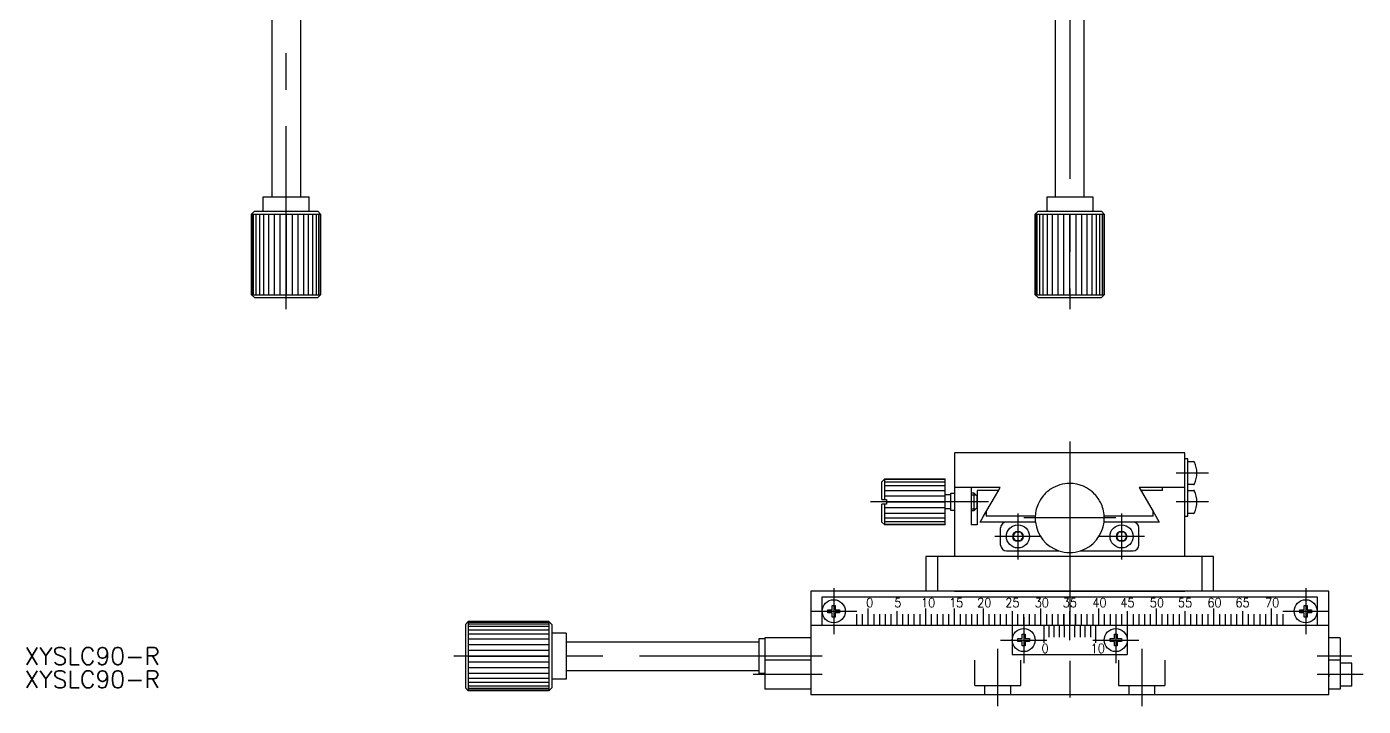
# Model space of a CAD drawing. Extents: x -181 to 303, y -176 to 120.
# Drawn here: x -181.2 to 51, y -176 to -58 of the extents above; entities that cross this region are included whole.
import ezdxf

# ---------------------------------------------------------------- set-up
doc = ezdxf.new("R2010")
doc.units = 0
doc.linetypes.add('CENTER', pattern=[50.8, 31.75, -6.35, 6.35, -6.35])
doc.linetypes.add('DASHED', pattern=[19.05, 12.7, -6.35])
doc.layers.get('0').update_dxf_attribs({"linetype": 'CONTINUOUS'})
doc.layers.add('CENTER', color=1, linetype='CENTER')
doc.styles.add('CONVERTER_2', font='txt.shx', dxfattribs={"width": 0.9})
doc.styles.get("Standard").update_dxf_attribs({"font": 'txt.shx', "height": 3, "bigfont": 'bigfont.shx'})

# ---------------------------------------------------------------- blocks, each defined once
blk = doc.blocks.new('*U19')
at = {"color": 7, "linetype": 'CONTINUOUS', "style": 'CONVERTER_2', "width": 0.9}
blk.add_text('0', height=1.6, dxfattribs=at).set_placement((-35.36, -158.77))
blk = doc.blocks.new('*U20')
at = {"color": 7, "linetype": 'CONTINUOUS', "style": 'CONVERTER_2', "width": 0.9}
blk.add_text('5', height=1.6, dxfattribs=at).set_placement((-30.48, -158.77))
blk = doc.blocks.new('*U21')
at = {"color": 7, "linetype": 'CONTINUOUS', "style": 'CONVERTER_2', "width": 0.9}
blk.add_text('10', height=1.6, dxfattribs=at).set_placement((-25.84, -158.77))
blk = doc.blocks.new('*U22')
at = {"color": 7, "linetype": 'CONTINUOUS', "style": 'CONVERTER_2', "width": 0.9}
blk.add_text('15', height=1.6, dxfattribs=at).set_placement((-20.96, -158.77))
blk = doc.blocks.new('*U23')
at = {"color": 7, "linetype": 'CONTINUOUS', "style": 'CONVERTER_2', "width": 0.9}
blk.add_text('20', height=1.6, dxfattribs=at).set_placement((-16.08, -158.77))
blk = doc.blocks.new('*U24')
at = {"color": 7, "linetype": 'CONTINUOUS', "style": 'CONVERTER_2', "width": 0.9}
blk.add_text('25', height=1.6, dxfattribs=at).set_placement((-11.2, -158.77))
blk = doc.blocks.new('*U25')
at = {"color": 7, "linetype": 'CONTINUOUS', "style": 'CONVERTER_2', "width": 0.9}
blk.add_text('30', height=1.6, dxfattribs=at).set_placement((-6.08, -158.77))
blk = doc.blocks.new('*U26')
at = {"color": 7, "linetype": 'CONTINUOUS', "style": 'CONVERTER_2', "width": 0.9}
blk.add_text('35', height=1.6, dxfattribs=at).set_placement((-1.2, -158.77))
blk = doc.blocks.new('*U27')
at = {"color": 7, "linetype": 'CONTINUOUS', "style": 'CONVERTER_2', "width": 0.9}
blk.add_text('40', height=1.6, dxfattribs=at).set_placement((3.92, -158.77))
blk = doc.blocks.new('*U28')
at = {"color": 7, "linetype": 'CONTINUOUS', "style": 'CONVERTER_2', "width": 0.9}
blk.add_text('45', height=1.6, dxfattribs=at).set_placement((8.8, -158.77))
blk = doc.blocks.new('*U29')
at = {"color": 7, "linetype": 'CONTINUOUS', "style": 'CONVERTER_2', "width": 0.9}
blk.add_text('50', height=1.6, dxfattribs=at).set_placement((13.92, -158.77))
blk = doc.blocks.new('*U30')
at = {"color": 7, "linetype": 'CONTINUOUS', "style": 'CONVERTER_2', "width": 0.9}
blk.add_text('55', height=1.6, dxfattribs=at).set_placement((18.8, -158.77))
blk = doc.blocks.new('*U31')
at = {"color": 7, "linetype": 'CONTINUOUS', "style": 'CONVERTER_2', "width": 0.9}
blk.add_text('60', height=1.6, dxfattribs=at).set_placement((23.92, -158.77))
blk = doc.blocks.new('*U32')
at = {"color": 7, "linetype": 'CONTINUOUS', "style": 'CONVERTER_2', "width": 0.9}
blk.add_text('65', height=1.6, dxfattribs=at).set_placement((28.8, -158.77))
blk = doc.blocks.new('*U33')
at = {"color": 7, "linetype": 'CONTINUOUS', "style": 'CONVERTER_2', "width": 0.9}
blk.add_text('70', height=1.6, dxfattribs=at).set_placement((33.92, -158.77))
blk = doc.blocks.new('*U34')
at = {"color": 7, "linetype": 'CONTINUOUS', "style": 'CONVERTER_2', "width": 0.9}
blk.add_text('0', height=1.6, dxfattribs=at).set_placement((-4.89, -166.73))
blk = doc.blocks.new('*U35')
at = {"color": 7, "linetype": 'CONTINUOUS', "style": 'CONVERTER_2', "width": 0.9}
blk.add_text('10', height=1.6, dxfattribs=at).set_placement((3.63, -166.73))
blk = doc.blocks.new('*U36')
at = {"color": 7, "linetype": 'CONTINUOUS'}
blk.add_text('XYSLC90-R', height=3, dxfattribs=at).set_placement((-181.6, -168.76))
blk = doc.blocks.new('*U37')
at = {"color": 7, "linetype": 'CONTINUOUS'}
blk.add_text('XYSLC90-R', height=3, dxfattribs=at).set_placement((-181.6, -172.79))

msp = doc.modelspace()

# ---------------------------------------------------------------- linework, layer by layer
at = {"color": 7, "linetype": 'CONTINUOUS'}
for p, q in [((-138.65, -54), (-138.65, -87.5)), ((-133.65, -54), (-133.65, -87.5)), ((-2.5, -87.5), (-2.5, -54)), ((2.5, -87.5), (2.5, -54)), ((-140.15, -87.5), (-138.65, -87.5)), ((-140.15, -87.5), (-132.15, -87.5)), ((-140.15, -90), (-140.15, -87.5)), ((-138.65, -87.5), (-133.65, -87.5)), ((-133.65, -87.5), (-132.15, -87.5)), ((-132.15, -90), (-132.15, -87.5)), ((-132.15, -90), (-132.15, -87.5)), ((-4, -87.5), (4, -87.5)), ((-4, -87.5), (-2.5, -87.5)), ((-4, -87.5), (-4, -90)), ((-4, -87.5), (-4, -90)), ((-2.5, -87.5), (2.5, -87.5)), ((2.5, -87.5), (4, -87.5)), ((4, -87.5), (4, -90)), ((-141.65, -90), (-142.15, -90.5)), ((-142.15, -104.5), (-142.15, -90.5)), ((-142.15, -90.5), (-142.06, -90.5)), ((-142.06, -104.5), (-142.06, -90.5)), ((-142.06, -90.5), (-141.79, -90.5)), ((-141.79, -104.5), (-141.79, -90.5)), ((-141.79, -90.5), (-141.34, -90.5)), ((-141.65, -90), (-130.65, -90)), ((-141.34, -104.5), (-141.34, -90.5)), ((-141.34, -90.5), (-140.74, -90.5)), ((-140.74, -104.5), (-140.74, -90.5)), ((-140.74, -90.5), (-140.01, -90.5)), ((-140.15, -90), (-132.15, -90)), ((-140.01, -90.5), (-139.15, -90.5)), ((-140.01, -104.5), (-140.01, -90.5)), ((-139.15, -104.5), (-139.15, -90.5)), ((-139.15, -90.5), (-138.17, -90.5)), ((-138.17, -104.5), (-138.17, -90.5)), ((-138.17, -90.5), (-137.19, -90.5)), ((-137.19, -104.5), (-137.19, -90.5)), ((-137.19, -90.5), (-136.15, -90.5)), ((-136.15, -90.5), (-136.15, -104.5)), ((-136.15, -90.5), (-130.15, -90.5)), ((-135.11, -90.5), (-135.11, -104.5)), ((-134.13, -90.5), (-134.13, -104.5)), ((-133.15, -90.5), (-133.15, -104.5)), ((-132.29, -90.5), (-132.29, -104.5)), ((-131.55, -90.5), (-131.55, -104.5)), ((-130.95, -90.5), (-130.95, -104.5)), ((-130.15, -90.5), (-130.65, -90)), ((-130.51, -90.5), (-130.51, -104.5)), ((-130.24, -90.5), (-130.24, -104.5)), ((-130.15, -90.5), (-130.15, -104.5)), ((-130.15, -104.5), (-130.15, -90.5)), ((-5.5, -90), (-6, -90.5)), ((-6, -104.5), (-6, -90.5)), ((-6, -90.5), (-6, -104.5)), ((-6, -90.5), (0, -90.5)), ((-5.91, -104.5), (-5.91, -90.5)), ((-5.64, -104.5), (-5.64, -90.5)), ((-5.5, -90), (5.5, -90)), ((-5.2, -104.5), (-5.2, -90.5)), ((-4.6, -104.5), (-4.6, -90.5)), ((-4, -90), (4, -90)), ((-3.86, -104.5), (-3.86, -90.5)), ((-3, -104.5), (-3, -90.5)), ((-2.02, -104.5), (-2.02, -90.5)), ((-1.04, -104.5), (-1.04, -90.5)), ((0, -104.5), (0, -90.5)), ((0, -90.5), (1.04, -90.5)), ((1.04, -90.5), (1.04, -104.5)), ((1.04, -90.5), (2.02, -90.5)), ((2.02, -90.5), (2.02, -104.5)), ((2.02, -90.5), (3, -90.5)), ((3, -90.5), (3, -104.5)), ((3, -90.5), (3.86, -90.5)), ((3.86, -90.5), (3.86, -104.5)), ((3.86, -90.5), (4.6, -90.5)), ((4.6, -90.5), (5.2, -90.5)), ((4.6, -90.5), (4.6, -104.5)), ((5.2, -90.5), (5.2, -104.5)), ((5.2, -90.5), (5.64, -90.5)), ((6, -90.5), (5.5, -90)), ((5.64, -90.5), (5.64, -104.5)), ((5.64, -90.5), (5.91, -90.5)), ((5.91, -90.5), (5.91, -104.5)), ((5.91, -90.5), (6, -90.5)), ((6, -90.5), (6, -104.5)), ((-142.15, -104.5), (-142.06, -104.5)), ((-142.15, -104.5), (-141.65, -105)), ((-142.06, -104.5), (-141.79, -104.5)), ((-141.79, -104.5), (-141.34, -104.5)), ((-141.65, -105), (-138.35, -105)), ((-141.34, -104.5), (-140.74, -104.5)), ((-140.74, -104.5), (-140.01, -104.5)), ((-140.01, -104.5), (-139.15, -104.5)), ((-139.15, -104.5), (-138.17, -104.5)), ((-138.35, -105), (-138.15, -105)), ((-138.17, -104.5), (-137.19, -104.5)), ((-138.15, -105), (-134.15, -105)), ((-137.19, -104.5), (-136.15, -104.5)), ((-136.15, -104.5), (-130.15, -104.5)), ((-134.15, -105), (-130.65, -105)), ((-130.15, -104.5), (-130.65, -105)), ((-6, -104.5), (0, -104.5)), ((-5.5, -105), (-6, -104.5)), ((-5.5, -105), (-2, -105)), ((-2, -105), (2, -105)), ((0, -104.5), (1.04, -104.5)), ((1.04, -104.5), (2.02, -104.5)), ((2, -105), (2.2, -105)), ((2.02, -104.5), (3, -104.5)), ((2.2, -105), (5.5, -105)), ((3, -104.5), (3.86, -104.5)), ((3.86, -104.5), (4.6, -104.5)), ((4.6, -104.5), (5.2, -104.5)), ((5.2, -104.5), (5.64, -104.5)), ((5.5, -105), (6, -104.5)), ((5.64, -104.5), (5.91, -104.5)), ((5.91, -104.5), (6, -104.5)), ((20, -131.97), (-20, -131.97)), ((-20, -131.97), (-20, -149.97)), ((20, -149.97), (20, -131.97)), ((20.5, -132.97), (20, -132.97)), ((20.5, -137.47), (20.5, -132.97)), ((20.5, -133.47), (21.49, -133.47)), ((-32.14, -136.47), (-32.64, -136.97)), ((-32.64, -140.07), (-32.64, -136.97)), ((-32.14, -140.07), (-32.14, -136.47)), ((-32.14, -136.47), (-21.64, -136.47)), ((-21.64, -136.6), (-32.14, -136.6)), ((-32.14, -137), (-21.64, -137)), ((-21.64, -136.6), (-21.64, -136.47)), ((-21.64, -139.24), (-21.64, -136.6)), ((20, -137.47), (20, -135.97)), ((-32.14, -137.64), (-21.64, -137.64)), ((-32.14, -138.47), (-21.64, -138.47)), ((-21.64, -140.47), (-21.64, -139.24)), ((-20.64, -139.24), (-21.64, -139.24)), ((-20.64, -141.97), (-20.64, -138.97)), ((-20.64, -138.97), (-20, -138.97)), ((-17.1, -137.97), (-20, -137.97)), ((-20, -138.47), (-20, -138.97)), ((-17.1, -137.97), (-17.1, -138.97)), ((-12.07, -137.97), (-17.1, -137.97)), ((-17.1, -138.47), (-17.1, -144.47)), ((-17.1, -138.97), (-17.1, -139.24)), ((-16.6, -138.97), (-17.1, -138.97)), ((-17.1, -139.24), (-17.1, -140.47)), ((-16.6, -141.97), (-16.6, -138.97)), ((-16.1, -139.47), (-16.6, -138.97)), ((-12.5, -137.97), (-16.1, -137.97)), ((-16.1, -138.47), (-16.1, -144.47)), ((-12.5, -138.47), (-16.1, -138.47)), ((-14.96, -142.97), (-12.5, -138.71)), ((-12.5, -138.71), (-12.07, -137.97)), ((-12.5, -138.71), (-12.5, -138.47)), ((12.07, -137.97), (13.86, -141.07)), ((16.74, -137.97), (12.07, -137.97)), ((16.1, -138.47), (12.5, -138.47)), ((12.5, -138.47), (12.5, -138.71)), ((16.74, -137.97), (13.14, -137.97)), ((16.1, -138.47), (16.1, -137.97)), ((20, -137.97), (16.74, -137.97)), ((20.5, -137.97), (20.5, -137.47)), ((21.49, -137.47), (20.5, -137.47)), ((20.5, -142.97), (20.5, -137.97)), ((20.5, -138.47), (21.49, -138.47)), ((-32.64, -140.07), (-31.84, -140.07)), ((-31.84, -140.87), (-32.64, -140.87)), ((-32.64, -143.97), (-32.64, -140.87)), ((-32.14, -139.43), (-21.64, -139.43)), ((-32.14, -144.47), (-32.14, -140.87)), ((-21.64, -141.5), (-32.14, -141.5)), ((-31.84, -140.07), (-31.84, -140.47)), ((-31.84, -140.47), (-21.64, -140.47)), ((-31.84, -140.47), (-31.84, -140.87)), ((-21.64, -141.69), (-21.64, -140.47)), ((-17.1, -139.47), (-17.1, -142.47)), ((-16.6, -141.97), (-16.1, -141.47)), ((-16.1, -141.47), (-16.1, -139.47)), ((-16.1, -140.47), (-16.1, -142.47)), ((-14.96, -142.97), (-13.86, -141.07)), ((13.86, -141.07), (14.5, -142.17)), ((-32.64, -143.97), (-32.14, -144.47)), ((-21.64, -142.47), (-32.14, -142.47)), ((-21.64, -143.3), (-32.14, -143.3)), ((-21.64, -143.93), (-32.14, -143.93)), ((-20.64, -141.69), (-21.64, -141.69)), ((-21.64, -144.47), (-21.64, -141.69)), ((-20, -141.97), (-20.64, -141.97)), ((-17.1, -141.69), (-17.1, -141.97)), ((-17.1, -141.97), (-16.6, -141.97)), ((-15.54, -143.97), (-15.25, -143.47)), ((-5.96, -143.97), (-15.54, -143.97)), ((-15.25, -143.47), (-14.96, -142.97)), ((-14.5, -142.17), (-14.5, -142.97)), ((-6, -142.97), (-14.5, -142.97)), ((15.54, -143.97), (5.96, -143.97)), ((14.5, -142.97), (6, -142.97)), ((14.5, -142.17), (14.96, -142.97)), ((14.5, -142.97), (14.5, -142.17)), ((14.96, -142.97), (15.54, -143.97)), ((20, -142.97), (20.5, -142.97)), ((21.49, -142.47), (20.5, -142.47)), ((-32.14, -144.33), (-21.64, -144.33)), ((-21.64, -144.47), (-32.14, -144.47)), ((-16.1, -144.47), (-17.1, -144.47)), ((-12, -147.97), (-12, -144.97)), ((-9.45, -145.69), (-9.9, -146.47)), ((-9.45, -145.69), (-8.55, -145.69)), ((-8.55, -145.69), (-8.1, -146.47)), ((8.55, -145.69), (8.1, -146.47)), ((8.55, -145.69), (9.45, -145.69)), ((9.45, -145.69), (9.9, -146.47)), ((12, -147.97), (12, -144.97)), ((-9.45, -147.25), (-9.9, -146.47)), ((-8.55, -147.25), (-9.45, -147.25)), ((-8.1, -146.47), (-8.55, -147.25)), ((8.55, -147.25), (8.1, -146.47)), ((9.45, -147.25), (8.55, -147.25)), ((9.9, -146.47), (9.45, -147.25)), ((25, -149.97), (-25, -149.97)), ((-25, -149.97), (-25, -155.97)), ((-23, -149.97), (-23, -155.97)), ((-11, -148.97), (-9, -148.97)), ((-9, -148.97), (-1.87, -148.97)), ((1.87, -148.97), (11, -148.97)), ((23, -155.97), (23, -149.97)), ((25, -155.97), (25, -149.97)), ((45, -155.97), (-45, -155.97)), ((-45, -155.97), (-45, -163.87)), ((-43, -156.97), (43, -156.97)), ((-43, -161.97), (-43, -156.97)), ((-20, -155.97), (9, -155.97)), ((9, -155.97), (20, -155.97)), ((43, -156.97), (43, -161.97)), ((45, -173.97), (45, -155.97)), ((-42, -159.22), (-41.25, -159.22)), ((-42, -159.72), (-42, -159.22)), ((-41.25, -159.72), (-42, -159.72)), ((-41.25, -159.22), (-41.25, -158.47)), ((-41.25, -158.47), (-40.75, -158.47)), ((-41.25, -160.47), (-41.25, -159.72)), ((-40.75, -158.47), (-40.75, -159.22)), ((-40.75, -159.22), (-40, -159.22)), ((-40, -159.72), (-40.75, -159.72)), ((-40.75, -159.72), (-40.75, -160.47)), ((-40, -159.22), (-40, -159.72)), ((-37, -161.97), (-37, -159.97)), ((-36, -161.97), (-36, -159.97)), ((-35, -161.97), (-35, -158.97)), ((-34, -161.97), (-34, -159.97)), ((-33, -161.97), (-33, -159.97)), ((-32, -161.97), (-32, -159.97)), ((-31, -161.97), (-31, -159.97)), ((-30, -161.97), (-30, -159.47)), ((-29, -161.97), (-29, -159.97)), ((-28, -161.97), (-28, -159.97)), ((-27, -161.97), (-27, -159.97)), ((-26, -161.97), (-26, -159.97)), ((-25, -161.97), (-25, -158.97)), ((-24, -161.97), (-24, -159.97)), ((-23, -161.97), (-23, -159.97)), ((-22, -161.97), (-22, -159.97)), ((-21, -161.97), (-21, -159.97)), ((-21, -161.97), (-21, -159.97)), ((-20, -161.97), (-20, -158.97)), ((-20, -161.97), (-20, -159.47)), ((-19, -161.97), (-19, -159.97)), ((-19, -161.97), (-19, -159.97)), ((-18, -161.97), (-18, -159.97)), ((-18, -161.97), (-18, -159.97)), ((-17, -161.97), (-17, -159.97)), ((-17, -161.97), (-17, -159.97)), ((-16, -161.97), (-16, -159.97)), ((-16, -161.97), (-16, -159.97)), ((-15, -161.97), (-15, -158.97)), ((-15, -161.97), (-15, -159.47)), ((-14, -161.97), (-14, -159.97)), ((-14, -161.97), (-14, -159.97)), ((-13, -161.97), (-13, -159.97)), ((-13, -161.97), (-13, -159.97)), ((-12, -161.97), (-12, -159.97)), ((-12, -161.97), (-12, -159.97)), ((-11, -161.97), (-11, -159.97)), ((-11, -161.97), (-11, -159.97)), ((-10, -159.47), (-10, -166.97)), ((-9, -161.97), (-9, -159.97)), ((-9, -161.97), (-9, -159.97)), ((-8, -161.97), (-8, -159.97)), ((-8, -161.97), (-8, -159.97)), ((-7, -161.97), (-7, -159.97)), ((-7, -161.97), (-7, -159.97)), ((-6, -161.97), (-6, -159.97)), ((-6, -161.97), (-6, -159.97)), ((-5, -161.97), (-5, -158.97)), ((-5, -161.97), (-5, -159.47)), ((-4, -161.97), (-4, -159.97)), ((-4, -161.97), (-4, -159.97)), ((-3, -161.97), (-3, -159.97)), ((-3, -161.97), (-3, -159.97)), ((-2, -161.97), (-2, -159.97)), ((-2, -161.97), (-2, -159.97)), ((-1, -161.97), (-1, -159.97)), ((-1, -159.97), (-1, -161.97)), ((0, -164.47), (0, -159.47)), ((1, -161.97), (1, -159.97)), ((1, -159.97), (1, -161.97)), ((2, -159.97), (2, -161.97)), ((2, -159.97), (2, -161.97)), ((3, -159.97), (3, -161.97)), ((3, -159.97), (3, -161.97)), ((4, -159.97), (4, -161.97)), ((4, -159.97), (4, -161.97)), ((5, -158.97), (5, -161.97)), ((5, -158.97), (5, -161.97)), ((6, -159.97), (6, -161.97)), ((6, -159.97), (6, -161.97)), ((7, -159.97), (7, -161.97)), ((7, -159.97), (7, -161.97)), ((8, -159.97), (8, -161.97)), ((8, -159.97), (8, -161.97)), ((9, -159.97), (9, -161.97)), ((9, -159.97), (9, -161.97)), ((10, -159.47), (10, -166.97)), ((11, -159.97), (11, -161.97)), ((11, -159.97), (11, -161.97)), ((12, -159.97), (12, -161.97)), ((12, -159.97), (12, -161.97)), ((13, -159.97), (13, -161.97)), ((13, -159.97), (13, -161.97)), ((14, -159.97), (14, -161.97)), ((14, -159.97), (14, -161.97)), ((15, -158.97), (15, -161.97)), ((15, -158.97), (15, -161.97)), ((16, -159.97), (16, -161.97)), ((16, -159.97), (16, -161.97)), ((17, -159.97), (17, -161.97)), ((17, -159.97), (17, -161.97)), ((18, -159.97), (18, -161.97)), ((18, -159.97), (18, -161.97)), ((19, -159.97), (19, -161.97)), ((19, -159.97), (19, -161.97)), ((20, -159.47), (20, -161.97)), ((20, -159.47), (20, -161.97)), ((21, -159.97), (21, -161.97)), ((21, -159.97), (21, -161.97)), ((22, -159.97), (22, -161.97)), ((22, -159.97), (22, -161.97)), ((23, -159.97), (23, -161.97)), ((23, -159.97), (23, -161.97)), ((24, -159.97), (24, -161.97)), ((24, -159.97), (24, -161.97)), ((25, -158.97), (25, -161.97)), ((25, -158.97), (25, -161.97)), ((26, -159.97), (26, -161.97)), ((26, -159.97), (26, -161.97)), ((27, -159.97), (27, -161.97)), ((27, -159.97), (27, -161.97)), ((28, -159.97), (28, -161.97)), ((28, -159.97), (28, -161.97)), ((29, -159.97), (29, -161.97)), ((29, -159.97), (29, -161.97)), ((30, -159.47), (30, -161.97)), ((30, -159.47), (30, -161.97)), ((31, -159.97), (31, -161.97)), ((31, -159.97), (31, -161.97)), ((32, -159.97), (32, -161.97)), ((32, -159.97), (32, -161.97)), ((33, -159.97), (33, -161.97)), ((33, -159.97), (33, -161.97)), ((34, -159.97), (34, -161.97)), ((35, -158.97), (35, -161.97)), ((36, -159.97), (36, -161.97)), ((37, -159.97), (37, -161.97)), ((40, -159.72), (40, -159.22)), ((40, -159.22), (40.75, -159.22)), ((40.75, -159.72), (40, -159.72)), ((40.75, -158.47), (41.25, -158.47)), ((40.75, -159.22), (40.75, -158.47)), ((40.75, -160.47), (40.75, -159.72)), ((41.25, -158.47), (41.25, -159.22)), ((41.25, -159.22), (42, -159.22)), ((41.25, -159.72), (41.25, -160.47)), ((42, -159.72), (41.25, -159.72)), ((42, -159.22), (42, -159.72)), ((-105, -161.77), (-104.5, -161.27)), ((-105, -161.77), (-105, -165.27)), ((-90.5, -161.27), (-104.5, -161.27)), ((-104.5, -161.27), (-90.5, -161.27)), ((-104.5, -161.27), (-104.5, -167.27)), ((-104.5, -161.36), (-90.5, -161.36)), ((-104.5, -161.63), (-90.5, -161.63)), ((-104.5, -162.07), (-90.5, -162.07)), ((-90, -161.77), (-90.5, -161.27)), ((-90.5, -161.27), (-90.5, -167.27)), ((-90, -161.77), (-90, -172.77)), ((45, -161.97), (-45, -161.97)), ((-40.75, -160.47), (-41.25, -160.47)), ((-4.5, -161.97), (-4.5, -164.97)), ((-3.6, -163.97), (-3.6, -161.97)), ((-2.7, -163.97), (-2.7, -161.97)), ((-1.8, -163.97), (-1.8, -161.97)), ((-0.9, -163.97), (-0.9, -161.97)), ((0.9, -163.97), (0.9, -161.97)), ((1.8, -161.97), (1.8, -163.97)), ((2.7, -163.97), (2.7, -161.97)), ((3.6, -161.97), (3.6, -163.97)), ((4.5, -161.97), (4.5, -164.97)), ((41.25, -160.47), (40.75, -160.47)), ((-104.5, -162.67), (-90.5, -162.67)), ((-104.5, -163.41), (-90.5, -163.41)), ((-104.5, -164.27), (-90.5, -164.27)), ((-90, -163.27), (-90, -171.27)), ((-87.5, -163.27), (-90, -163.27)), ((-87.5, -163.27), (-90, -163.27)), ((-87.5, -163.27), (-87.5, -171.27)), ((-87.5, -163.27), (-87.5, -164.77)), ((-87.5, -164.77), (-54, -164.77)), ((-87.5, -164.77), (-87.5, -169.77)), ((-53, -164.27), (-54, -164.27)), ((-54, -164.27), (-54, -170.27)), ((-45, -164.07), (-53, -164.07)), ((-53, -164.07), (-53, -167.97)), ((-45, -164.07), (-47, -164.07)), ((-45, -163.27), (-45, -173.97)), ((-45, -164.07), (-45, -173.97)), ((-9, -164.22), (-8.25, -164.22)), ((-9, -164.72), (-9, -164.22)), ((-8.25, -164.72), (-9, -164.72)), ((-8.25, -163.47), (-7.75, -163.47)), ((-8.25, -164.22), (-8.25, -163.47)), ((-8.25, -165.47), (-8.25, -164.72)), ((-7.75, -163.47), (-7.75, -164.22)), ((-7.75, -164.22), (-7, -164.22)), ((-7, -164.72), (-7.75, -164.72)), ((-7.75, -164.72), (-7.75, -165.47)), ((-7, -164.22), (-7, -164.72)), ((7, -164.22), (7.75, -164.22)), ((7, -164.72), (7, -164.22)), ((7.75, -164.72), (7, -164.72)), ((7.75, -163.47), (8.25, -163.47)), ((7.75, -164.22), (7.75, -163.47)), ((7.75, -165.47), (7.75, -164.72)), ((8.25, -163.47), (8.25, -164.22)), ((8.25, -164.22), (9, -164.22)), ((9, -164.72), (8.25, -164.72)), ((8.25, -164.72), (8.25, -165.47)), ((9, -164.22), (9, -164.72)), ((45, -170.47), (45, -164.07)), ((47, -164.07), (45, -164.07)), ((47, -164.07), (45, -164.07)), ((47, -164.07), (47, -170.47)), ((-105, -165.27), (-105, -169.27)), ((-104.5, -165.25), (-90.5, -165.25)), ((-104.5, -166.23), (-90.5, -166.23)), ((-10, -166.97), (10, -166.97)), ((-7.75, -165.47), (-8.25, -165.47)), ((8.25, -165.47), (7.75, -165.47)), ((-105, -169.27), (-105, -169.47)), ((-105, -169.47), (-105, -172.77)), ((-104.5, -167.27), (-90.5, -167.27)), ((-104.5, -167.27), (-104.5, -168.31)), ((-90.5, -168.31), (-104.5, -168.31)), ((-104.5, -168.31), (-104.5, -169.29)), ((-90.5, -169.29), (-104.5, -169.29)), ((-104.5, -169.29), (-104.5, -170.27)), ((-90.5, -167.27), (-90.5, -168.31)), ((-90.5, -168.31), (-90.5, -169.29)), ((-90.5, -169.29), (-90.5, -170.27)), ((-45, -167.97), (-53, -167.97)), ((-53, -167.97), (-53, -172.97)), ((47, -167.97), (45, -167.97)), ((49, -168.47), (47, -168.47)), ((49, -170.47), (49, -168.47)), ((-90.5, -170.27), (-104.5, -170.27)), ((-104.5, -170.27), (-104.5, -171.12)), ((-90.5, -171.12), (-104.5, -171.12)), ((-104.5, -171.12), (-104.5, -171.86)), ((-90.5, -170.27), (-90.5, -171.12)), ((-90.5, -171.12), (-90.5, -171.86)), ((-87.5, -171.27), (-90, -171.27)), ((-87.5, -169.77), (-54, -169.77)), ((-87.5, -169.77), (-87.5, -171.27)), ((-53, -170.27), (-54, -170.27)), ((45, -172.97), (45, -170.27)), ((45, -170.47), (45, -170.47)), ((45, -170.57), (45, -170.87)), ((45, -171.27), (45, -170.57)), ((47, -170.47), (47, -172.97)), ((49, -172.47), (49, -170.47)), ((-105, -172.77), (-104.5, -173.27)), ((-90.5, -171.86), (-104.5, -171.86)), ((-104.5, -171.86), (-104.5, -172.46)), ((-90.5, -172.46), (-104.5, -172.46)), ((-104.5, -172.46), (-104.5, -172.91)), ((-90.5, -172.91), (-104.5, -172.91)), ((-104.5, -172.91), (-104.5, -173.18)), ((-90.5, -173.18), (-104.5, -173.18)), ((-104.5, -173.18), (-104.5, -173.27)), ((-90.5, -173.27), (-104.5, -173.27)), ((-90.5, -171.86), (-90.5, -172.46)), ((-90.5, -172.46), (-90.5, -172.91)), ((-90.5, -173.27), (-90, -172.77)), ((-90.5, -172.91), (-90.5, -173.18)), ((-90.5, -173.18), (-90.5, -173.27)), ((-45, -172.97), (-53, -172.97)), ((-45, -172.97), (-45, -173.97)), ((45, -173.97), (-45, -173.97)), ((47, -172.97), (45, -172.97)), ((45, -173.97), (45, -172.97)), ((49, -172.47), (47, -172.47))]:
    msp.add_line(p, q, dxfattribs=at)
at = {"color": 3, "linetype": 'CONTINUOUS'}
for p, q in [((-17.1, -139.24), (-16.33, -139.24)), ((-17.1, -141.7), (-16.33, -141.7))]:
    msp.add_line(p, q, dxfattribs=at)
at = {"color": 3, "linetype": 'DASHED'}
for p, q in [((-16.5, -172.37), (-16.5, -167.97)), ((-8.5, -172.37), (-8.5, -167.97)), ((8.5, -167.97), (8.5, -172.37)), ((16.5, -167.97), (16.5, -172.37)), ((-16.5, -172.37), (-8.5, -172.37)), ((-14.75, -173.97), (-14.75, -172.37)), ((-10.25, -173.97), (-10.25, -172.37)), ((8.5, -172.37), (16.5, -172.37)), ((10.25, -172.37), (10.25, -173.97)), ((14.75, -172.37), (14.75, -173.97))]:
    msp.add_line(p, q, dxfattribs=at)
at = {"color": 7, "linetype": 'CONTINUOUS'}
for centre, radius in [((-9, -146.47), 2), ((-9, -146.47), 0.9), ((9, -146.47), 2), ((9, -146.47), 0.9), ((-41, -159.47), 2), ((41, -159.47), 2), ((-8, -164.47), 2), ((8, -164.47), 2)]:
    msp.add_circle(centre, radius, dxfattribs=at)
for centre, radius, start, end in [((21.49, -133.67), 0.2, 25.6716, 90), ((17.75, -135.47), 4.35, 334.3284, 25.6716), ((0, -143.27), 6, 123.5573, 141.9269), ((0, -143.27), 6, 90, 123.5573), ((0, -143.27), 6, 43.1047, 90), ((0, -143.27), 6, 41.8103, 43.1047), ((0, -143.27), 6, 32.231, 41.8103), ((21.49, -137.27), 0.2, 270, 334.3284), ((21.49, -138.67), 0.2, 25.6716, 90), ((17.75, -140.47), 4.35, 334.3284, 25.6716), ((0, -143.27), 6, 156.4435, 180), ((0, -143.27), 6, 141.9269, 156.4435), ((0, -143.27), 6, 23.5565, 32.231), ((0, -143.27), 6, 0, 23.5565), ((-11, -144.97), 1, 90, 180), ((0, -143.27), 6, 180, 186.6998), ((0, -143.27), 6, 186.6998, 251.8051), ((0, -143.27), 6, 288.1949, 353.3002), ((0, -143.27), 6, 353.3002, 358.0898), ((0, -143.27), 6, 358.0898, 0), ((11, -144.97), 1, 0, 90), ((21.49, -142.27), 0.2, 270, 334.3284), ((-11, -147.97), 1, 180, 270), ((11, -147.97), 1, 270, 0), ((0, -143.27), 6, 251.8051, 288.1949)]:
    msp.add_arc(centre, radius, start, end, dxfattribs=at)
at = {"layer": 'CENTER', "color": 1, "linetype": 'CENTER'}
for p, q in [((0, 49), (0, -107)), ((-136.15, -107), (-136.15, -43)), ((0, -129.97), (0, -175.97)), ((24.1, -135.47), (18.5, -135.47)), ((-14.1, -140.47), (-34.64, -140.47)), ((24.1, -140.47), (18.5, -140.47)), ((-9, -142.47), (-9, -150.47)), ((8, -143.27), (-8, -143.27)), ((9, -142.47), (9, -150.47)), ((-5, -146.47), (-13, -146.47)), ((13, -146.47), (5, -146.47)), ((-41, -155.47), (-41, -163.47)), ((41, -155.47), (41, -163.47)), ((-45, -159.47), (-37, -159.47)), ((37, -159.47), (45, -159.47)), ((-8, -160.47), (-8, -168.47)), ((8, -160.47), (8, -168.47)), ((-12, -164.47), (-4, -164.47)), ((4, -164.47), (12, -164.47)), ((-12.5, -175.97), (-12.5, -165.97)), ((12.5, -165.97), (12.5, -175.97)), ((-43, -167.27), (-107, -167.27)), ((-90.5, -167.27), (-104.5, -167.27)), ((49, -167.27), (43, -167.27)), ((-43, -170.47), (-55, -170.47)), ((51, -170.47), (43, -170.47))]:
    msp.add_line(p, q, dxfattribs=at)

# ---------------------------------------------------------------- block references
at = {"color": 7, "linetype": 'CONTINUOUS'}
for name in ['*U19', '*U20', '*U21', '*U22', '*U23', '*U24', '*U25', '*U26', '*U27', '*U28', '*U29', '*U30', '*U31', '*U32', '*U33', '*U36', '*U34', '*U35', '*U37']:
    msp.add_blockref(name, (0, 0), dxfattribs=at)

doc.saveas('drawing.dxf')
